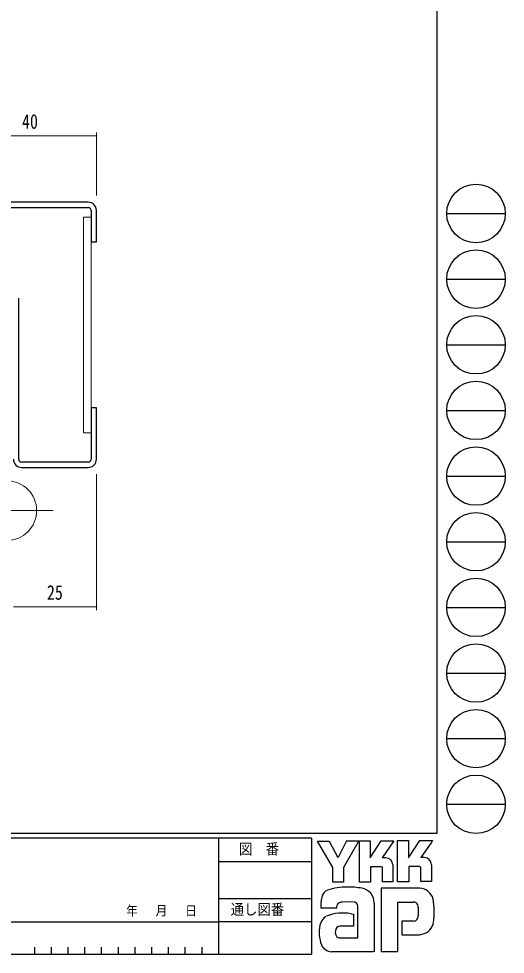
# Model space of a CAD drawing. Units: millimetres, scale not verified. Extents: x -397 to 397, y -282 to 282.
# Drawn here: x 250.1 to 396.7, y -282.1 to 0 of the extents above; entities that cross this region are included whole.
import ezdxf
from ezdxf.enums import TextEntityAlignment as Align

# ---------------------------------------------------------------- set-up
doc = ezdxf.new("R2010")
doc.units = ezdxf.units.MM
doc.header["$LTSCALE"] = 2
doc.layers.add('0-2_YKK_11', color=7, linetype='Continuous')
doc.layers.add('0-7_YKK_ZWAK', color=7, linetype='Continuous')
for name, color, linetype, lineweight in [('0-3_YKK_12', 2, 'Continuous', 18), ('0-4_YKK_13', 4, 'Continuous', 18), ('0-6_YKK_D', 6, 'Continuous', 18)]:
    doc.layers.add(name, color=color, linetype=linetype, lineweight=lineweight)
doc.styles.add('ＭＳ ゴシック', font='')
doc.styles.get('ＭＳ ゴシック').set_extended_font_data('MS Gothic')

msp = doc.modelspace()

# ---------------------------------------------------------------- linework, layer by layer
at = {"layer": '0-2_YKK_11'}
for p, q in [((271.05, -55.318), (236.05, -55.318)), ((236.05, -56.918), (271.05, -56.918)), ((271.95, -57.818), (271.95, -67.318)), ((273.55, -67.318), (273.55, -57.818)), ((271.95, -67.318), (273.55, -67.318)), ((250.15, -132.818), (250.15, -84.218)), ((271.95, -117.318), (271.95, -132.818)), ((273.55, -117.318), (271.95, -117.318)), ((273.55, -132.818), (273.55, -117.318)), ((271.05, -133.718), (251.05, -133.718)), ((251.05, -135.318), (271.05, -135.318))]:
    msp.add_line(p, q, dxfattribs=at)
for centre, radius, start, end in [((271.05, -57.818), 2.5, 0.00002, 90), ((271.05, -57.818), 0.9, 0.00002, 90), ((251.05, -132.818), 2.5, 180, 270.00033), ((251.05, -132.818), 0.9, 180, 269.99998), ((271.05, -132.818), 0.9, 269.99998, 0.00002), ((271.05, -132.818), 2.5, 269.99998, 0.00002)]:
    msp.add_arc(centre, radius, start, end, dxfattribs=at)
at = {"layer": '0-3_YKK_12'}
msp.add_line((232.55, -148.318), (260.55, -148.318), dxfattribs=at)
at = {"layer": '0-4_YKK_13'}
for p, q in [((269.65, -59.818), (269.65, -124.818)), ((271.95, -59.818), (269.65, -59.818)), ((271.95, -124.818), (271.95, -59.818)), ((269.65, -124.818), (271.95, -124.818))]:
    msp.add_line(p, q, dxfattribs=at)
msp.add_circle((246.55, -148.318), 9, dxfattribs=at)
at = {"layer": '0-6_YKK_D'}
for p, q in [((233.55, -35.318), (273.55, -35.318)), ((273.55, -53.318), (273.55, -34.318)), ((273.55, -137.318), (273.55, -178.318)), ((248.55, -177.318), (273.55, -177.318))]:
    msp.add_line(p, q, dxfattribs=at)
for centre, start, end in [((273.55, -35.318), 0, 180), ((273.55, -35.318), 180, 0), ((273.55, -177.318), 0, 180), ((273.55, -177.318), 180, 0)]:
    msp.add_arc(centre, 0.106, start, end, dxfattribs=at)
at = {"layer": '0-7_YKK_ZWAK'}
for p, q in [((376.1, 279.3), (376.1, -245.7)), ((379.076, -58.716), (396.716, -58.716)), ((379.076, -78.512), (396.716, -78.512)), ((379.076, -98.308), (396.716, -98.308)), ((379.076, -118.104), (396.716, -118.104)), ((379.076, -137.9), (396.716, -137.9)), ((379.076, -157.696), (396.716, -157.696)), ((379.076, -177.492), (396.716, -177.492)), ((379.076, -197.288), (396.716, -197.288)), ((379.076, -217.084), (396.716, -217.084)), ((379.076, -236.88), (396.716, -236.88)), ((376.1, -245.7), (-393.9, -245.7)), ((338.3, -247.1), (-393.9, -247.1)), ((310.3, -247.1), (310.3, -282.1)), ((338.3, -247.1), (338.3, -282.1)), ((344.732, -255.899), (340.137, -248.006)), ((340.137, -248.006), (343.651, -248.006)), ((343.651, -248.006), (346.164, -252.709)), ((348.936, -247.898), (346.381, -252.871)), ((352.562, -247.898), (348.029, -255.926)), ((348.936, -247.898), (352.562, -247.898)), ((352.76, -260.331), (352.76, -247.925)), ((352.76, -247.925), (355.976, -247.925)), ((355.976, -253.023), (359.355, -247.871)), ((355.976, -247.925), (355.976, -253.023)), ((359.355, -247.871), (363.18, -247.871)), ((363.18, -247.871), (359.64, -253.006)), ((364.274, -260.223), (364.274, -247.817)), ((364.274, -247.817), (367.545, -247.817)), ((367.545, -253.008), (370.978, -247.817)), ((367.545, -247.817), (367.545, -253.008)), ((370.978, -247.817), (374.762, -247.817)), ((374.762, -247.817), (374.383, -248.465)), ((374.383, -248.465), (371.261, -252.925)), ((346.164, -252.709), (346.381, -252.871)), ((360.679, -253.006), (359.64, -253.006)), ((372.301, -252.925), (371.261, -252.925)), ((310.3, -254.1), (338.3, -254.1)), ((344.732, -260.358), (344.732, -255.899)), ((348.029, -255.926), (348.029, -260.358)), ((359.274, -255.682), (356.084, -255.682)), ((356.084, -255.682), (356.084, -260.331)), ((359.706, -255.844), (359.274, -255.682)), ((359.706, -260.25), (359.706, -255.844)), ((362.842, -255.169), (362.842, -260.25)), ((371.302, -260.196), (371.302, -255.817)), ((374.464, -255.169), (374.464, -260.196)), ((348.029, -260.358), (344.732, -260.358)), ((356.084, -260.331), (352.76, -260.331)), ((359.328, -262.196), (359.328, -281.306)), ((370.923, -262.196), (359.328, -262.196)), ((362.842, -260.25), (359.706, -260.25)), ((367.68, -260.223), (364.274, -260.223)), ((371.302, -260.146), (371.353, -260.196)), ((374.464, -260.196), (371.302, -260.196)), ((310.3, -265.299), (338.3, -265.299)), ((351.246, -266.305), (347.548, -266.375)), ((352.327, -277.171), (352.327, -267.44)), ((357.22, -266.683), (357.22, -281.279)), ((364.355, -281.306), (364.355, -266.359)), ((364.355, -266.359), (369.004, -266.359)), ((370.473, -267.856), (370.491, -270.491)), ((350.273, -269.873), (350.976, -270.035)), ((350.976, -270.035), (350.976, -273.63)), ((209.5, -272.3), (310.3, -272.3)), ((338.3, -272.299), (310.3, -272.299)), ((350.976, -273.63), (346.981, -273.635)), ((369.113, -272.089), (365.572, -272.089)), ((365.572, -272.089), (365.572, -276.225)), ((365.572, -276.225), (370.896, -276.225)), ((370.896, -276.225), (371.978, -275.982)), ((346.705, -277.171), (352.327, -277.171)), ((351.895, -277.171), (352.246, -277.171)), ((352.327, -277.17), (352.328, -277.171)), ((-393.9, -282.1), (338.3, -282.1)), ((254.86, -280), (254.86, -282.1)), ((259.9, -280), (259.9, -282.1)), ((264.94, -280), (264.94, -282.1)), ((269.98, -280), (269.98, -282.1)), ((275.02, -280), (275.02, -282.1)), ((280.06, -280), (280.06, -282.1)), ((285.1, -280), (285.1, -282.1)), ((290.14, -280), (290.14, -282.1)), ((295.18, -280), (295.18, -282.1)), ((300.22, -280), (300.22, -282.1)), ((305.26, -280), (305.26, -282.1)), ((345.867, -281.36), (344.38, -281.36)), ((356.895, -281.333), (345.867, -281.36)), ((357.22, -281.279), (356.895, -281.333)), ((359.328, -281.306), (363.571, -281.306)), ((363.571, -281.306), (364.355, -281.306))]:
    msp.add_line(p, q, dxfattribs=at)
for points in [[(371.302, -255.817), (370.869, -255.655), (367.68, -255.655), (367.68, -260.223)], [(345.867, -268.17), (341.218, -268.17), (341.218, -266.241)]]:
    msp.add_lwpolyline(points, dxfattribs=at)
for centre in [(387.896, -58.716), (387.896, -78.512), (387.896, -98.308), (387.896, -118.104), (387.896, -137.9), (387.896, -157.696), (387.896, -177.492), (387.896, -197.288), (387.896, -217.084), (387.896, -236.88)]:
    msp.add_circle(centre, 8.82, dxfattribs=at)
for centre, radius, start, end in [((360.679, -255.169), 2.163, 0.00166, 89.99604), ((372.3, -255.088), 2.163, 0.00166, 89.99604), ((349.022, -279.501), 17.68, 89.89165, 109.30848), ((349.541, -282.563), 20.748, 78.7801, 91.46938), ((352.83, -266.596), 4.449, 40.66422, 80.31694), ((370.772, -266.54), 4.341, 14.44572, 87.08746), ((346.259, -266.266), 5.037, 158.41083, 179.71775), ((343.906, -265.155), 2.444, 109.02127, 161.51264), ((352.609, -266.585), 4.612, 358.78059, 38.76563), ((347.975, -268.107), 2.109, 138.46382, 181.71359), ((347.415, -268.071), 1.701, 85.50551, 126.78038), ((350.756, -267.854), 1.625, 14.7552, 72.44995), ((369.165, -267.579), 1.229, 16.43123, 96.91661), ((366.831, -268.308), 3.673, 4.93423, 17.03552), ((354.466, -269.287), 20.86, 350.99027, 10.67625), ((344.727, -274.027), 3.908, 121.82711, 169.08475), ((347.82, -282.954), 13.309, 79.38098, 112.05825), ((366.81, -270.141), 3.697, 343.6902, 354.75362), ((351.749, -275.495), 11.082, 168.76372, 199.80079), ((346.99, -275.079), 1.445, 90.33953, 178.03639), ((369.114, -270.784), 1.306, 269.95468, 342.90145), ((370.835, -271.845), 4.291, 285.44291, 349.90448), ((347.882, -275.428), 2.369, 171.08203, 216.71923), ((346.95, -275.665), 1.526, 230.9728, 260.75491), ((344.74, -277.543), 3.823, 207.31435, 263.59464)]:
    msp.add_arc(centre, radius, start, end, dxfattribs=at)

# ---------------------------------------------------------------- texts
at = {"layer": '0-6_YKK_D', "style": 'ＭＳ ゴシック', "width": 0.8}
for s, p in [('40', (251.15, -34.518)), ('25', (258.65, -176.518))]:
    msp.add_text(s, height=4.399, dxfattribs=at).set_placement(p, align=Align.BOTTOM_LEFT)
at = {"layer": '0-7_YKK_ZWAK', "style": 'ＭＳ ゴシック', "width": 0.9}
for s, height, p in [('図\u3000番', 3.284, (316.498, -252.962)), ('年   月   日', 2.903, (282.476, -271.269)), ('通し図番', 3.284, (313.979, -271.185))]:
    msp.add_text(s, height=height, dxfattribs=at).set_placement(p, align=Align.BOTTOM_LEFT)

doc.saveas('drawing.dxf')
